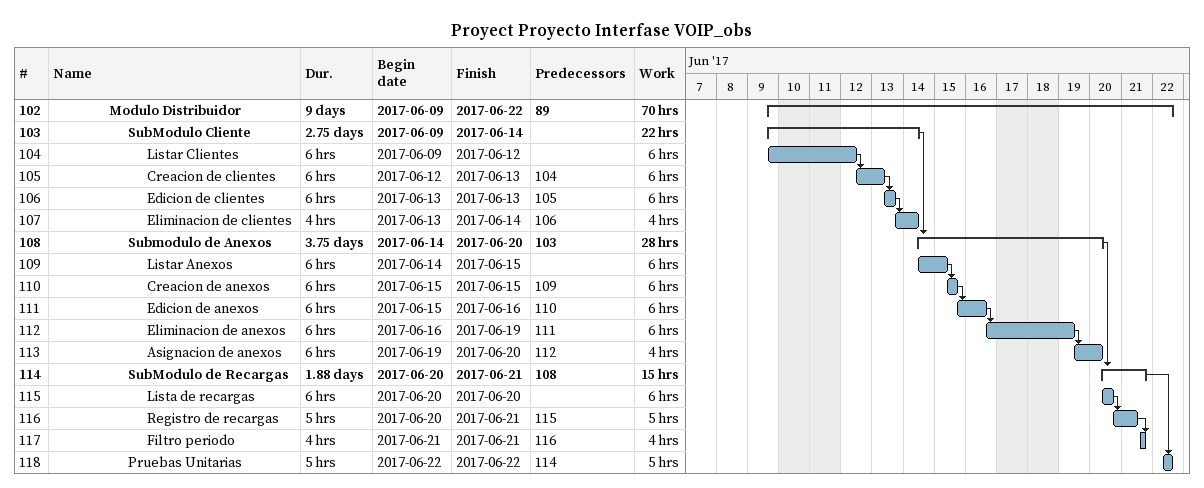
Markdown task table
Proyect Proyecto Interfase VOIP_obs

| ID | Level | Task | Duration | Start | Finish | Predecessors | Work (h) |
|---|---|---|---|---|---|---|---|
| 102 | 4 | **Modulo Distribuidor** | 9d | 2017-06-09 | 2017-06-22 | 89 | 70 |
| 103 | 5 | **SubModulo Cliente** | 2.75d | 2017-06-09 | 2017-06-14 |  | 22 |
| 104 | 6 | Listar Clientes | 6h | 2017-06-09 | 2017-06-12 |  | 6 |
| 105 | 6 | Creacion de clientes | 6h | 2017-06-12 | 2017-06-13 | 104 | 6 |
| 106 | 6 | Edicion de clientes | 6h | 2017-06-13 | 2017-06-13 | 105 | 6 |
| 107 | 6 | Eliminacion de clientes | 4h | 2017-06-13 | 2017-06-14 | 106 | 4 |
| 108 | 5 | **Submodulo de Anexos** | 3.75d | 2017-06-14 | 2017-06-20 | 103 | 28 |
| 109 | 6 | Listar Anexos | 6h | 2017-06-14 | 2017-06-15 |  | 6 |
| 110 | 6 | Creacion de anexos | 6h | 2017-06-15 | 2017-06-15 | 109 | 6 |
| 111 | 6 | Edicion de anexos | 6h | 2017-06-15 | 2017-06-16 | 110 | 6 |
| 112 | 6 | Eliminacion de anexos | 6h | 2017-06-16 | 2017-06-19 | 111 | 6 |
| 113 | 6 | Asignacion de anexos | 6h | 2017-06-19 | 2017-06-20 | 112 | 4 |
| 114 | 5 | **SubModulo de Recargas** | 1.88d | 2017-06-20 | 2017-06-21 | 108 | 15 |
| 115 | 6 | Lista de recargas | 6h | 2017-06-20 | 2017-06-20 |  | 6 |
| 116 | 6 | Registro de recargas | 5h | 2017-06-20 | 2017-06-21 | 115 | 5 |
| 117 | 6 | Filtro periodo | 4h | 2017-06-21 | 2017-06-21 | 116 | 4 |
| 118 | 5 | Pruebas Unitarias | 5h | 2017-06-22 | 2017-06-22 | 114 | 5 |
